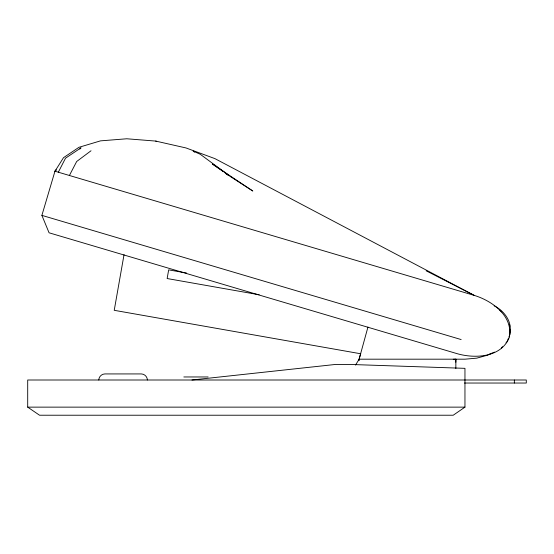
<?xml version="1.0" encoding="UTF-8"?>
<svg xmlns="http://www.w3.org/2000/svg" width="554" height="554" viewBox="0 0 554 554"><rect width="100%" height="100%" fill="white"/><g stroke="black" fill="none" stroke-linecap="round" stroke-linejoin="round"><path stroke-width="0.83" d="M455.852 362.226L455.852 359.186L453.255 359.269M124.041 254.639L114.228 310.309L360.682 353.764M98.799 380.002C98.868 376.741 101.611 373.992 104.872 373.929L141.318 373.929C144.58 373.992 147.322 376.741 147.392 380.002M509.424 334.318C513.17 322.608 504.348 310.773 494.133 305.794M360.716 353.417L358.708 360.702L359.131 359.186L464.958 359.186L476.752 358.154L487.735 355.121L490.636 353.632M358.736 360.557L367.96 327.047M358.957 359.775L359.131 359.186L355.516 365.079M41.889 215.374L54.971 171.207L63.502 157.689L78.938 147.316L100.516 140.861L126.776 138.777L155.681 141.076L185.992 147.946L214.959 158.645L474.224 295.393C492.181 300.801 513.496 316.216 509.271 337.448C501.259 357.552 474.979 358.867 456.974 353.625L49.071 232.798L41.889 215.374L461.143 339.56M508.323 338.577L507.166 341.562L506.01 342.85M508.897 337.081L510.054 334.09L509.957 329.291M58.336 172.204L65.51 158.195L81.036 147.807L79.873 149.061M69.409 175.48L76.681 161.498L91.022 150.764M426.185 270.816L474.224 295.393L54.971 171.207L56.023 169.905M501.412 347.988L502.561 346.7M54.971 171.207L56.245 170.064M191.954 380.002L335.482 364.449L350.156 364.449L464.958 368.341L464.958 407.135L453.22 415.223L39.535 415.223L27.7 407.135L27.7 380.002L526.3 380.002L526.3 383.036L464.453 383.036M494.563 352.102L490.075 353.881M183.831 376.962L208.124 376.962M27.7 407.135L464.958 407.135M186.532 273.018L168.672 269.867L167.142 278.537L259.168 294.763M156.692 141.374L155.681 141.076M225.506 173.416L228.38 175.272M222.902 171.331L212.487 164.074L252.804 191.012L230.533 176.657L200.292 154.289L193.145 151.117L194.516 152.135M224.287 172.301L228.449 175.203M499.389 309.679L501.654 311.874M509.251 324.485L509.895 326.084M514.354 380.002L514.354 383.036M455.852 359.186L455.852 368.555"/></g></svg>
